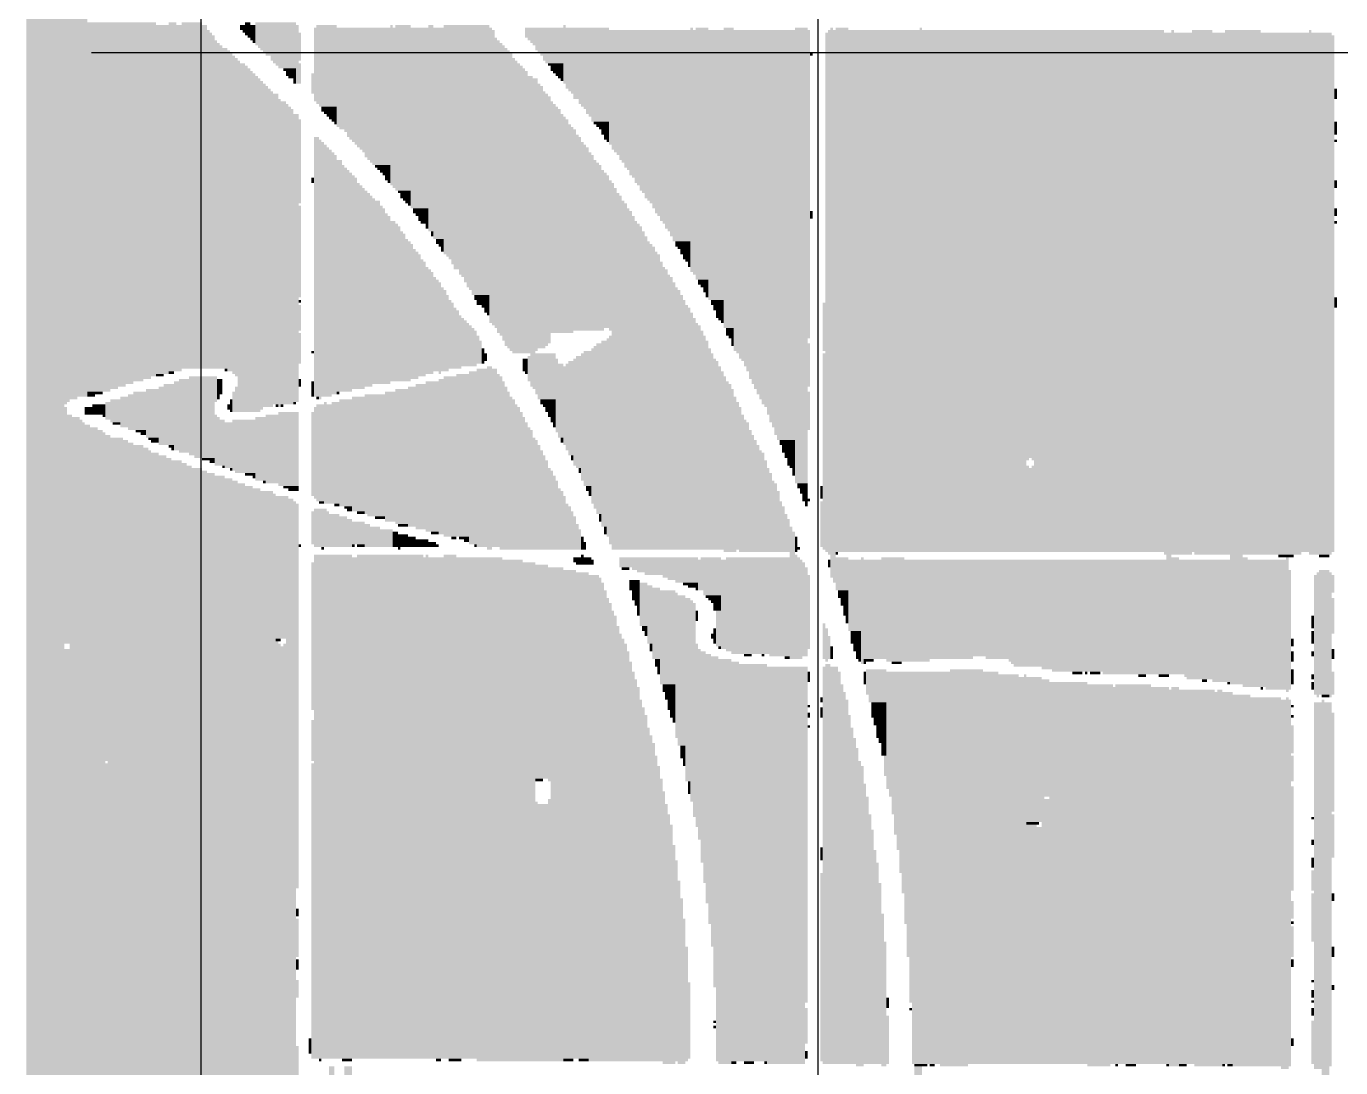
# Model space of a CAD drawing. Extents: x 0 to 19.7, y 0 to 11.
# Drawn here: x 0 to 3.75, y 5.304 to 8.274 of the extents above; entities that cross this region are included whole.
import ezdxf

# ---------------------------------------------------------------- set-up
doc = ezdxf.new("R2010")
doc.units = 0
doc.layers.get('0').update_dxf_attribs({"linetype": 'CONTINUOUS'})
doc.layers.add('1', color=1, linetype='CONTINUOUS')

# ---------------------------------------------------------------- blocks, each defined once
blk = doc.blocks.new('*U0')
at = {"color": 7}
for points in [[(0, 1143), (24, 1143), (0, 994), (24, 994)], [(24, 1141), (51, 1141), (24, 1002), (51, 1002)], [(51, 1140), (56, 1140), (51, 1003), (56, 1003)], [(56, 1141), (59, 1141), (56, 1004), (59, 1004)], [(59, 1140), (61, 1140), (59, 1004), (61, 1004)], [(61, 1141), (69, 1141), (61, 1005), (69, 1005)], [(69, 1140), (71, 1140), (69, 1005), (71, 1005)], [(71, 1138), (72, 1138), (71, 1005), (72, 1005)], [(72, 1137), (73, 1137), (72, 1005), (73, 1005)], [(84, 1140), (86, 1140), (84, 1138), (86, 1138)], [(85, 1138), (86, 1138), (85, 1137), (86, 1137)], [(86, 1141), (88, 1141), (86, 1136), (88, 1136)], [(88, 1140), (90, 1140), (88, 1134), (90, 1134)], [(90, 1141), (106, 1141), (90, 1132), (106, 1132)], [(106, 1140), (107, 1140), (106, 1117), (107, 1117)], [(107, 1137), (108, 1137), (107, 1126), (108, 1126)], [(113, 1139), (114, 1139), (113, 1110), (114, 1110)], [(114, 1140), (122, 1140), (114, 1109), (122, 1109)], [(122, 1139), (143, 1139), (122, 1100), (143, 1100)], [(143, 1140), (144, 1140), (143, 1077), (144, 1077)], [(144, 1139), (145, 1139), (144, 1076), (145, 1076)], [(145, 1140), (151, 1140), (145, 1075), (151, 1075)], [(151, 1139), (158, 1139), (151, 1068), (158, 1068)], [(158, 1140), (160, 1140), (158, 1059), (160, 1059)], [(160, 1139), (164, 1139), (160, 1056), (164, 1056)], [(164, 1140), (182, 1140), (164, 1050), (182, 1050)], [(182, 1139), (183, 1139), (182, 1023), (183, 1023)], [(183, 1138), (184, 1138), (183, 1022), (184, 1022)], [(196, 1139), (211, 1139), (196, 1135), (211, 1135)], [(211, 1140), (212, 1140), (211, 1117), (212, 1117)], [(212, 1139), (229, 1139), (212, 1115), (229, 1115)], [(229, 1138), (261, 1138), (229, 1093), (261, 1093)], [(261, 1139), (262, 1139), (261, 1043), (262, 1043)], [(262, 1138), (263, 1138), (262, 1042), (263, 1042)], [(263, 1139), (268, 1139), (263, 1040), (268, 1040)], [(268, 1138), (274, 1138), (268, 1032), (274, 1032)], [(274, 1139), (278, 1139), (274, 1021), (278, 1021)], [(278, 1138), (302, 1138), (278, 1012), (302, 1012)], [(302, 1139), (307, 1139), (302, 960), (307, 960)], [(307, 1138), (308, 1138), (307, 1017), (308, 1017)], [(314, 1137), (315, 1137), (314, 933), (315, 933)], [(315, 1138), (316, 1138), (315, 932), (316, 932)], [(316, 1139), (317, 1139), (316, 923), (317, 923)], [(317, 1138), (318, 1138), (317, 921), (318, 921)], [(318, 1139), (323, 1139), (318, 933), (323, 933)], [(323, 1138), (351, 1138), (323, 933), (351, 933)], [(351, 1139), (352, 1139), (351, 933), (352, 933)], [(352, 1138), (447, 1138), (352, 970), (447, 970)], [(447, 1137), (450, 1137), (447, 932), (450, 932)], [(450, 1138), (451, 1138), (450, 932), (451, 932)], [(451, 1137), (458, 1137), (451, 932), (458, 932)], [(458, 1138), (466, 1138), (458, 933), (466, 933)], [(466, 1137), (471, 1137), (466, 932), (471, 932)], [(471, 1138), (485, 1138), (471, 932), (485, 932)], [(485, 1137), (504, 1137), (485, 933), (504, 933)], [(504, 1138), (505, 1138), (504, 932), (505, 932)], [(505, 1137), (513, 1137), (505, 932), (513, 932)], [(73, 1136), (74, 1136), (73, 1005), (74, 1005)], [(74, 1134), (75, 1134), (74, 1005), (75, 1005)], [(75, 1133), (76, 1133), (75, 1005), (76, 1005)], [(76, 1132), (77, 1132), (76, 1005), (77, 1005)], [(87, 1136), (88, 1136), (87, 1135), (88, 1135)], [(89, 1134), (90, 1134), (89, 1133), (90, 1133)], [(91, 1132), (106, 1132), (91, 1131), (106, 1131)], [(184, 1135), (185, 1135), (184, 1021), (185, 1021)], [(185, 1134), (186, 1134), (185, 1019), (186, 1019)], [(186, 1133), (187, 1133), (186, 1018), (187, 1018)], [(187, 1132), (188, 1132), (187, 1016), (188, 1016)], [(197, 1135), (211, 1135), (197, 1134), (211, 1134)], [(198, 1134), (211, 1134), (198, 1133), (211, 1133)], [(199, 1133), (211, 1133), (199, 1132), (211, 1132)], [(200, 1132), (211, 1132), (200, 1130), (211, 1130)], [(513, 1136), (514, 1136), (513, 933), (514, 933)], [(77, 1131), (79, 1131), (77, 1005), (79, 1005)], [(79, 1130), (80, 1130), (79, 1004), (80, 1004)], [(80, 1129), (81, 1129), (80, 1004), (81, 1004)], [(81, 1128), (82, 1128), (81, 1003), (82, 1003)], [(82, 1127), (83, 1127), (82, 1002), (83, 1002)], [(83, 1126), (84, 1126), (83, 988), (84, 988)], [(92, 1131), (106, 1131), (92, 1130), (106, 1130)], [(93, 1130), (106, 1130), (93, 1129), (106, 1129)], [(94, 1129), (106, 1129), (94, 1128), (106, 1128)], [(96, 1128), (106, 1128), (96, 1126), (106, 1126)], [(97, 1126), (106, 1126), (97, 1125), (106, 1125)], [(188, 1131), (189, 1131), (188, 1014), (189, 1014)], [(189, 1130), (190, 1130), (189, 1013), (190, 1013)], [(190, 1129), (191, 1129), (190, 1012), (191, 1012)], [(191, 1127), (192, 1127), (191, 1011), (192, 1011)], [(192, 1126), (193, 1126), (192, 1011), (193, 1011)], [(201, 1130), (211, 1130), (201, 1129), (211, 1129)], [(202, 1129), (211, 1129), (202, 1128), (211, 1128)], [(203, 1128), (211, 1128), (203, 1126), (211, 1126)], [(204, 1126), (211, 1126), (204, 1125), (211, 1125)], [(308, 1129), (309, 1129), (308, 1128), (309, 1128)], [(84, 1125), (86, 1125), (84, 988), (86, 988)], [(86, 1124), (87, 1124), (86, 988), (87, 988)], [(87, 1123), (88, 1123), (87, 988), (88, 988)], [(88, 1122), (89, 1122), (88, 988), (89, 988)], [(89, 1121), (90, 1121), (89, 988), (90, 988)], [(98, 1125), (106, 1125), (98, 1124), (106, 1124)], [(99, 1124), (106, 1124), (99, 1123), (106, 1123)], [(101, 1123), (106, 1123), (101, 1122), (106, 1122)], [(102, 1122), (106, 1122), (102, 1120), (106, 1120)], [(107, 1125), (108, 1125), (107, 1117), (108, 1117)], [(112, 1121), (113, 1121), (112, 1113), (113, 1113)], [(193, 1125), (194, 1125), (193, 1011), (194, 1011)], [(194, 1124), (195, 1124), (194, 1011), (195, 1011)], [(195, 1123), (196, 1123), (195, 1011), (196, 1011)], [(196, 1122), (197, 1122), (196, 1011), (197, 1011)], [(205, 1125), (211, 1125), (205, 1124), (211, 1124)], [(206, 1124), (211, 1124), (206, 1122), (211, 1122)], [(207, 1122), (211, 1122), (207, 1121), (211, 1121)], [(208, 1121), (211, 1121), (208, 1120), (211, 1120)], [(90, 1120), (91, 1120), (90, 988), (91, 988)], [(91, 1119), (92, 1119), (91, 988), (92, 988)], [(92, 1118), (93, 1118), (92, 989), (93, 989)], [(93, 1117), (94, 1117), (93, 990), (94, 990)], [(94, 1116), (95, 1116), (94, 990), (95, 990)], [(103, 1120), (106, 1120), (103, 1119), (106, 1119)], [(105, 1119), (106, 1119), (105, 1117), (106, 1117)], [(197, 1120), (199, 1120), (197, 1011), (199, 1011)], [(199, 1119), (201, 1119), (199, 1012), (201, 1012)], [(201, 1117), (202, 1117), (201, 1013), (202, 1013)], [(202, 1116), (203, 1116), (202, 1013), (203, 1013)], [(209, 1120), (211, 1120), (209, 1119), (211, 1119)], [(210, 1119), (211, 1119), (210, 1118), (211, 1118)], [(95, 1115), (96, 1115), (95, 990), (96, 990)], [(96, 1114), (97, 1114), (96, 990), (97, 990)], [(97, 1113), (99, 1113), (97, 991), (99, 991)], [(99, 1111), (100, 1111), (99, 990), (100, 990)], [(203, 1114), (204, 1114), (203, 1013), (204, 1013)], [(204, 1113), (205, 1113), (204, 1014), (205, 1014)], [(205, 1112), (206, 1112), (205, 1015), (206, 1015)], [(213, 1115), (229, 1115), (213, 1114), (229, 1114)], [(214, 1114), (229, 1114), (214, 1113), (229, 1113)], [(215, 1113), (229, 1113), (215, 1111), (229, 1111)], [(217, 1111), (229, 1111), (217, 1109), (229, 1109)], [(514, 1115), (515, 1115), (514, 1111), (515, 1111)], [(100, 1110), (102, 1110), (100, 991), (102, 991)], [(102, 1109), (103, 1109), (102, 991), (103, 991)], [(103, 1108), (104, 1108), (103, 991), (104, 991)], [(104, 1107), (105, 1107), (104, 991), (105, 991)], [(115, 1109), (122, 1109), (115, 1108), (122, 1108)], [(116, 1108), (122, 1108), (116, 1106), (122, 1106)], [(117, 1106), (122, 1106), (117, 1105), (122, 1105)], [(206, 1110), (207, 1110), (206, 1019), (207, 1019)], [(207, 1109), (208, 1109), (207, 1019), (208, 1019)], [(208, 1108), (209, 1108), (208, 1019), (209, 1019)], [(209, 1107), (210, 1107), (209, 1019), (210, 1019)], [(218, 1109), (229, 1109), (218, 1108), (229, 1108)], [(219, 1108), (229, 1108), (219, 1107), (229, 1107)], [(220, 1107), (229, 1107), (220, 1105), (229, 1105)], [(105, 1105), (107, 1105), (105, 992), (107, 992)], [(107, 1103), (108, 1103), (107, 1070), (108, 1070)], [(118, 1105), (122, 1105), (118, 1104), (122, 1104)], [(119, 1104), (122, 1104), (119, 1103), (122, 1103)], [(120, 1103), (122, 1103), (120, 1102), (122, 1102)], [(121, 1102), (122, 1102), (121, 1101), (122, 1101)], [(210, 1105), (211, 1105), (210, 1019), (211, 1019)], [(211, 1104), (212, 1104), (211, 1019), (212, 1019)], [(212, 1103), (213, 1103), (212, 1019), (213, 1019)], [(213, 1101), (214, 1101), (213, 1019), (214, 1019)], [(221, 1105), (229, 1105), (221, 1104), (229, 1104)], [(222, 1104), (229, 1104), (222, 1102), (229, 1102)], [(223, 1102), (229, 1102), (223, 1101), (229, 1101)], [(224, 1101), (229, 1101), (224, 1100), (229, 1100)], [(514, 1102), (515, 1102), (514, 1097), (515, 1097)], [(113, 1096), (115, 1096), (113, 994), (115, 994)], [(115, 1095), (116, 1095), (115, 993), (116, 993)], [(123, 1100), (143, 1100), (123, 1099), (143, 1099)], [(125, 1099), (143, 1099), (125, 1098), (143, 1098)], [(126, 1098), (143, 1098), (126, 1096), (143, 1096)], [(127, 1096), (143, 1096), (127, 1095), (143, 1095)], [(128, 1095), (143, 1095), (128, 1094), (143, 1094)], [(214, 1100), (215, 1100), (214, 1019), (215, 1019)], [(215, 1099), (216, 1099), (215, 1020), (216, 1020)], [(216, 1097), (217, 1097), (216, 1020), (217, 1020)], [(217, 1096), (218, 1096), (217, 1020), (218, 1020)], [(225, 1100), (229, 1100), (225, 1099), (229, 1099)], [(226, 1099), (229, 1099), (226, 1097), (229, 1097)], [(227, 1097), (229, 1097), (227, 1095), (229, 1095)], [(228, 1095), (229, 1095), (228, 1094), (229, 1094)], [(514, 1095), (515, 1095), (514, 1094), (515, 1094)], [(116, 1094), (117, 1094), (116, 994), (117, 994)], [(117, 1093), (118, 1093), (117, 994), (118, 994)], [(118, 1092), (119, 1092), (118, 994), (119, 994)], [(119, 1091), (120, 1091), (119, 994), (120, 994)], [(120, 1090), (121, 1090), (120, 995), (121, 995)], [(129, 1094), (143, 1094), (129, 1093), (143, 1093)], [(130, 1093), (143, 1093), (130, 1092), (143, 1092)], [(131, 1092), (143, 1092), (131, 1091), (143, 1091)], [(132, 1091), (143, 1091), (132, 1090), (143, 1090)], [(133, 1090), (143, 1090), (133, 1088), (143, 1088)], [(218, 1094), (219, 1094), (218, 1020), (219, 1020)], [(219, 1093), (220, 1093), (219, 1020), (220, 1020)], [(220, 1092), (221, 1092), (220, 1020), (221, 1020)], [(221, 1090), (222, 1090), (221, 1020), (222, 1020)], [(230, 1093), (261, 1093), (230, 1091), (261, 1091)], [(231, 1091), (261, 1091), (231, 1090), (261, 1090)], [(232, 1090), (261, 1090), (232, 1089), (261, 1089)], [(121, 1089), (122, 1089), (121, 995), (122, 995)], [(122, 1087), (124, 1087), (122, 996), (124, 996)], [(124, 1085), (125, 1085), (124, 996), (125, 996)], [(134, 1088), (143, 1088), (134, 1087), (143, 1087)], [(135, 1087), (143, 1087), (135, 1086), (143, 1086)], [(136, 1086), (143, 1086), (136, 1085), (143, 1085)], [(137, 1085), (143, 1085), (137, 1084), (143, 1084)], [(222, 1089), (223, 1089), (222, 1020), (223, 1020)], [(223, 1087), (224, 1087), (223, 1020), (224, 1020)], [(224, 1086), (225, 1086), (224, 1020), (225, 1020)], [(225, 1085), (226, 1085), (225, 1020), (226, 1020)], [(233, 1089), (261, 1089), (233, 1087), (261, 1087)], [(234, 1087), (261, 1087), (234, 1086), (261, 1086)], [(235, 1086), (261, 1086), (235, 1084), (261, 1084)], [(112, 1080), (113, 1080), (112, 1078), (113, 1078)], [(125, 1084), (126, 1084), (125, 996), (126, 996)], [(126, 1083), (127, 1083), (126, 996), (127, 996)], [(127, 1082), (128, 1082), (127, 996), (128, 996)], [(128, 1081), (129, 1081), (128, 997), (129, 997)], [(129, 1080), (130, 1080), (129, 997), (130, 997)], [(138, 1084), (143, 1084), (138, 1083), (143, 1083)], [(139, 1083), (143, 1083), (139, 1082), (143, 1082)], [(140, 1082), (143, 1082), (140, 1081), (143, 1081)], [(141, 1081), (143, 1081), (141, 1079), (143, 1079)], [(226, 1083), (227, 1083), (226, 1020), (227, 1020)], [(227, 1082), (228, 1082), (227, 1021), (228, 1021)], [(228, 1081), (229, 1081), (228, 1021), (229, 1021)], [(236, 1084), (261, 1084), (236, 1083), (261, 1083)], [(237, 1083), (261, 1083), (237, 1081), (261, 1081)], [(238, 1081), (261, 1081), (238, 1080), (261, 1080)], [(239, 1080), (261, 1080), (239, 1078), (261, 1078)], [(130, 1078), (131, 1078), (130, 997), (131, 997)], [(131, 1077), (132, 1077), (131, 997), (132, 997)], [(132, 1076), (133, 1076), (132, 997), (133, 997)], [(133, 1075), (134, 1075), (133, 998), (134, 998)], [(142, 1079), (143, 1079), (142, 1078), (143, 1078)], [(146, 1075), (151, 1075), (146, 1074), (151, 1074)], [(229, 1079), (230, 1079), (229, 1020), (230, 1020)], [(230, 1078), (231, 1078), (230, 934), (231, 934)], [(231, 1076), (232, 1076), (231, 934), (232, 934)], [(240, 1078), (261, 1078), (240, 1077), (261, 1077)], [(241, 1077), (261, 1077), (241, 1075), (261, 1075)], [(242, 1075), (261, 1075), (242, 1074), (261, 1074)], [(514, 1079), (515, 1079), (514, 1076), (515, 1076)], [(134, 1074), (135, 1074), (134, 998), (135, 998)], [(135, 1073), (136, 1073), (135, 998), (136, 998)], [(136, 1072), (137, 1072), (136, 999), (137, 999)], [(137, 1071), (139, 1071), (137, 999), (139, 999)], [(147, 1074), (151, 1074), (147, 1072), (151, 1072)], [(148, 1072), (151, 1072), (148, 1071), (151, 1071)], [(149, 1071), (151, 1071), (149, 1070), (151, 1070)], [(150, 1070), (151, 1070), (150, 1069), (151, 1069)], [(232, 1074), (233, 1074), (232, 934), (233, 934)], [(233, 1073), (234, 1073), (233, 934), (234, 934)], [(234, 1071), (235, 1071), (234, 934), (235, 934)], [(235, 1070), (236, 1070), (235, 934), (236, 934)], [(243, 1074), (261, 1074), (243, 1072), (261, 1072)], [(244, 1072), (261, 1072), (244, 1071), (261, 1071)], [(245, 1071), (261, 1071), (245, 1070), (261, 1070)], [(246, 1070), (261, 1070), (246, 1068), (261, 1068)], [(107, 1069), (108, 1069), (107, 1033), (108, 1033)], [(139, 1069), (140, 1069), (139, 999), (140, 999)], [(140, 1068), (141, 1068), (140, 999), (141, 999)], [(141, 1066), (142, 1066), (141, 999), (142, 999)], [(142, 1065), (143, 1065), (142, 999), (143, 999)], [(152, 1068), (158, 1068), (152, 1066), (158, 1066)], [(153, 1066), (158, 1066), (153, 1065), (158, 1065)], [(154, 1065), (158, 1065), (154, 1063), (158, 1063)], [(236, 1068), (237, 1068), (236, 934), (237, 934)], [(237, 1067), (238, 1067), (237, 934), (238, 934)], [(238, 1065), (239, 1065), (238, 934), (239, 934)], [(247, 1068), (261, 1068), (247, 1066), (261, 1066)], [(248, 1066), (261, 1066), (248, 1065), (261, 1065)], [(249, 1065), (261, 1065), (249, 1063), (261, 1063)], [(308, 1067), (309, 1067), (308, 1064), (309, 1064)], [(514, 1068), (515, 1068), (514, 1065), (515, 1065)], [(143, 1063), (145, 1063), (143, 1000), (145, 1000)], [(145, 1062), (146, 1062), (145, 1000), (146, 1000)], [(146, 1061), (147, 1061), (146, 1000), (147, 1000)], [(147, 1059), (148, 1059), (147, 1000), (148, 1000)], [(155, 1063), (158, 1063), (155, 1062), (158, 1062)], [(157, 1062), (158, 1062), (157, 1060), (158, 1060)], [(159, 1059), (160, 1059), (159, 1057), (160, 1057)], [(239, 1063), (240, 1063), (239, 934), (240, 934)], [(240, 1062), (241, 1062), (240, 934), (241, 934)], [(241, 1061), (242, 1061), (241, 934), (242, 934)], [(242, 1059), (243, 1059), (242, 934), (243, 934)], [(250, 1063), (261, 1063), (250, 1062), (261, 1062)], [(251, 1062), (261, 1062), (251, 1060), (261, 1060)], [(252, 1060), (261, 1060), (252, 1059), (261, 1059)], [(253, 1059), (261, 1059), (253, 1057), (261, 1057)], [(514, 1063), (515, 1063), (514, 1062), (515, 1062)], [(148, 1058), (149, 1058), (148, 1000), (149, 1000)], [(149, 1056), (150, 1056), (149, 1000), (150, 1000)], [(150, 1055), (151, 1055), (150, 1000), (151, 1000)], [(151, 1054), (152, 1054), (151, 1001), (152, 1001)], [(161, 1056), (164, 1056), (161, 1054), (164, 1054)], [(162, 1054), (164, 1054), (162, 1053), (164, 1053)], [(243, 1057), (244, 1057), (243, 934), (244, 934)], [(244, 1055), (245, 1055), (244, 934), (245, 934)], [(245, 1054), (246, 1054), (245, 934), (246, 934)], [(254, 1057), (261, 1057), (254, 1055), (261, 1055)], [(255, 1055), (261, 1055), (255, 1053), (261, 1053)], [(152, 1052), (153, 1052), (152, 1001), (153, 1001)], [(153, 1051), (154, 1051), (153, 1001), (154, 1001)], [(154, 1050), (155, 1050), (154, 1002), (155, 1002)], [(163, 1053), (164, 1053), (163, 1051), (164, 1051)], [(165, 1050), (182, 1050), (165, 1049), (182, 1049)], [(166, 1049), (182, 1049), (166, 1048), (182, 1048)], [(246, 1053), (247, 1053), (246, 934), (247, 934)], [(247, 1051), (248, 1051), (247, 934), (248, 934)], [(248, 1050), (249, 1050), (248, 934), (249, 934)], [(256, 1053), (261, 1053), (256, 1052), (261, 1052)], [(257, 1052), (261, 1052), (257, 1050), (261, 1050)], [(258, 1050), (261, 1050), (258, 1048), (261, 1048)], [(155, 1048), (156, 1048), (155, 1002), (156, 1002)], [(156, 1047), (157, 1047), (156, 1002), (157, 1002)], [(157, 1045), (158, 1045), (157, 1003), (158, 1003)], [(158, 1044), (159, 1044), (158, 1003), (159, 1003)], [(167, 1048), (182, 1048), (167, 1046), (182, 1046)], [(168, 1046), (182, 1046), (168, 1044), (182, 1044)], [(170, 1044), (182, 1044), (170, 1042), (182, 1042)], [(249, 1047), (250, 1047), (249, 934), (250, 934)], [(250, 1045), (251, 1045), (250, 934), (251, 934)], [(251, 1044), (252, 1044), (251, 934), (252, 934)], [(259, 1048), (261, 1048), (259, 1047), (261, 1047)], [(260, 1047), (261, 1047), (260, 1045), (261, 1045)], [(159, 1043), (160, 1043), (159, 1003), (160, 1003)], [(160, 1041), (161, 1041), (160, 1004), (161, 1004)], [(161, 1040), (162, 1040), (161, 1004), (162, 1004)], [(162, 1039), (163, 1039), (162, 1003), (163, 1003)], [(171, 1042), (182, 1042), (171, 1041), (182, 1041)], [(172, 1041), (182, 1041), (172, 1039), (182, 1039)], [(173, 1039), (182, 1039), (173, 1037), (182, 1037)], [(252, 1042), (253, 1042), (252, 934), (253, 934)], [(253, 1041), (254, 1041), (253, 934), (254, 934)], [(254, 1039), (255, 1039), (254, 934), (255, 934)], [(264, 1040), (268, 1040), (264, 1038), (268, 1038)], [(163, 1037), (164, 1037), (163, 1004), (164, 1004)], [(164, 1036), (165, 1036), (164, 1004), (165, 1004)], [(165, 1034), (166, 1034), (165, 1004), (166, 1004)], [(174, 1037), (182, 1037), (174, 1036), (182, 1036)], [(175, 1036), (182, 1036), (175, 1034), (182, 1034)], [(176, 1034), (182, 1034), (176, 1032), (182, 1032)], [(255, 1037), (256, 1037), (255, 934), (256, 934)], [(256, 1036), (257, 1036), (256, 934), (257, 934)], [(257, 1034), (258, 1034), (257, 934), (258, 934)], [(265, 1038), (268, 1038), (265, 1037), (268, 1037)], [(266, 1037), (268, 1037), (266, 1035), (268, 1035)], [(267, 1035), (268, 1035), (267, 1033), (268, 1033)], [(514, 1033), (515, 1033), (514, 1029), (515, 1029)], [(107, 1032), (108, 1032), (107, 1031), (108, 1031)], [(107, 1030), (108, 1030), (107, 1020), (108, 1020)], [(166, 1032), (167, 1032), (166, 1005), (167, 1005)], [(167, 1031), (168, 1031), (167, 1005), (168, 1005)], [(168, 1029), (169, 1029), (168, 1005), (169, 1005)], [(169, 1028), (170, 1028), (169, 1005), (170, 1005)], [(177, 1032), (182, 1032), (177, 1030), (182, 1030)], [(179, 1030), (182, 1030), (179, 1029), (182, 1029)], [(180, 1029), (182, 1029), (180, 1027), (182, 1027)], [(258, 1032), (259, 1032), (258, 934), (259, 934)], [(259, 1030), (260, 1030), (259, 934), (260, 934)], [(260, 1029), (261, 1029), (260, 934), (261, 934)], [(269, 1032), (274, 1032), (269, 1030), (274, 1030)], [(270, 1030), (274, 1030), (270, 1028), (274, 1028)], [(271, 1028), (274, 1028), (271, 1025), (274, 1025)], [(313, 1031), (314, 1031), (313, 1012), (314, 1012)], [(170, 1026), (171, 1026), (170, 1005), (171, 1005)], [(171, 1025), (172, 1025), (171, 1006), (172, 1006)], [(172, 1024), (173, 1024), (172, 1006), (173, 1006)], [(173, 1023), (174, 1023), (173, 1006), (174, 1006)], [(181, 1027), (182, 1027), (181, 1026), (182, 1026)], [(261, 1027), (262, 1027), (261, 934), (262, 934)], [(262, 1025), (263, 1025), (262, 934), (263, 934)], [(263, 1023), (264, 1023), (263, 934), (264, 934)], [(272, 1025), (274, 1025), (272, 1024), (274, 1024)], [(273, 1024), (274, 1024), (273, 1023), (274, 1023)], [(107, 1019), (108, 1019), (107, 1007), (108, 1007)], [(174, 1022), (175, 1022), (174, 1006), (175, 1006)], [(175, 1021), (176, 1021), (175, 1006), (176, 1006)], [(176, 1020), (177, 1020), (176, 1006), (177, 1006)], [(177, 1018), (178, 1018), (177, 1007), (178, 1007)], [(229, 1018), (230, 1018), (229, 936), (230, 936)], [(264, 1022), (265, 1022), (264, 934), (265, 934)], [(265, 1020), (266, 1020), (265, 934), (266, 934)], [(266, 1018), (267, 1018), (266, 934), (267, 934)], [(275, 1021), (278, 1021), (275, 1018), (278, 1018)], [(276, 1018), (278, 1018), (276, 1017), (278, 1017)], [(178, 1016), (179, 1016), (178, 1007), (179, 1007)], [(179, 1013), (180, 1013), (179, 1007), (180, 1007)], [(222, 1013), (223, 1013), (222, 952), (223, 952)], [(223, 1014), (224, 1014), (223, 950), (224, 950)], [(224, 1015), (226, 1015), (224, 948), (226, 948)], [(226, 1016), (228, 1016), (226, 943), (228, 943)], [(228, 1017), (229, 1017), (228, 939), (229, 939)], [(267, 1016), (268, 1016), (267, 934), (268, 934)], [(268, 1013), (269, 1013), (268, 934), (269, 934)], [(277, 1017), (278, 1017), (277, 1014), (278, 1014)], [(307, 1015), (308, 1015), (307, 998), (308, 998)], [(112, 1012), (113, 1012), (112, 1011), (113, 1011)], [(180, 1011), (181, 1011), (180, 1008), (181, 1008)], [(195, 1009), (197, 1009), (195, 1004), (197, 1004)], [(197, 1010), (198, 1010), (197, 1000), (198, 1000)], [(198, 1011), (199, 1011), (198, 998), (199, 998)], [(199, 1012), (200, 1012), (199, 997), (200, 997)], [(200, 1011), (208, 1011), (200, 995), (208, 995)], [(208, 1009), (209, 1009), (208, 980), (209, 980)], [(213, 1008), (215, 1008), (213, 971), (215, 971)], [(215, 1009), (216, 1009), (215, 967), (216, 967)], [(216, 1010), (218, 1010), (216, 966), (218, 966)], [(218, 1011), (219, 1011), (218, 961), (219, 961)], [(219, 1012), (222, 1012), (219, 959), (222, 959)], [(269, 1011), (270, 1011), (269, 934), (270, 934)], [(270, 1009), (271, 1009), (270, 934), (271, 934)], [(271, 1008), (272, 1008), (271, 934), (272, 934)], [(279, 1012), (302, 1012), (279, 1011), (302, 1011)], [(280, 1011), (302, 1011), (280, 1009), (302, 1009)], [(281, 1009), (302, 1009), (281, 1008), (302, 1008)], [(282, 1008), (302, 1008), (282, 1006), (302, 1006)], [(313, 1011), (314, 1011), (313, 934), (314, 934)], [(51, 1003), (54, 1003), (51, 1002), (54, 1002)], [(56, 1004), (58, 1004), (56, 1003), (58, 1003)], [(78, 1005), (79, 1005), (78, 1004), (79, 1004)], [(169, 1003), (174, 1003), (169, 939), (174, 939)], [(174, 1004), (177, 1004), (174, 936), (177, 936)], [(177, 1005), (181, 1005), (177, 935), (181, 935)], [(181, 1006), (183, 1006), (181, 934), (183, 934)], [(183, 1005), (185, 1005), (183, 935), (185, 935)], [(185, 1003), (186, 1003), (185, 935), (186, 935)], [(196, 1004), (197, 1004), (196, 1003), (197, 1003)], [(209, 1007), (211, 1007), (209, 978), (211, 978)], [(211, 1006), (212, 1006), (211, 975), (212, 975)], [(212, 1007), (213, 1007), (212, 973), (213, 973)], [(272, 1006), (273, 1006), (272, 934), (273, 934)], [(273, 1004), (274, 1004), (273, 934), (274, 934)], [(283, 1006), (302, 1006), (283, 1004), (302, 1004)], [(284, 1004), (302, 1004), (284, 1001), (302, 1001)], [(24, 1002), (49, 1002), (24, 1001), (49, 1001)], [(24, 1001), (46, 1001), (24, 1000), (46, 1000)], [(24, 1000), (42, 1000), (24, 999), (42, 999)], [(24, 999), (39, 999), (24, 998), (39, 998)], [(24, 998), (36, 998), (24, 997), (36, 997)], [(24, 997), (33, 997), (24, 996), (33, 996)], [(47, 997), (52, 997), (47, 978), (52, 978)], [(52, 998), (54, 998), (52, 975), (54, 975)], [(54, 999), (58, 999), (54, 975), (58, 975)], [(58, 1000), (60, 1000), (58, 973), (60, 973)], [(60, 1001), (64, 1001), (60, 972), (64, 972)], [(64, 1002), (75, 1002), (64, 992), (75, 992)], [(75, 1001), (77, 1001), (75, 995), (77, 995)], [(82, 998), (83, 998), (82, 988), (83, 988)], [(107, 1001), (108, 1001), (107, 998), (108, 998)], [(112, 1000), (113, 1000), (112, 994), (113, 994)], [(145, 997), (150, 997), (145, 944), (150, 944)], [(150, 998), (153, 998), (150, 943), (153, 943)], [(153, 999), (157, 999), (153, 942), (157, 942)], [(157, 1000), (162, 1000), (157, 941), (162, 941)], [(162, 1001), (164, 1001), (162, 940), (164, 940)], [(164, 1002), (169, 1002), (164, 939), (169, 939)], [(186, 1002), (187, 1002), (186, 934), (187, 934)], [(187, 1000), (188, 1000), (187, 934), (188, 934)], [(188, 998), (189, 998), (188, 934), (189, 934)], [(274, 1002), (275, 1002), (274, 933), (275, 933)], [(275, 1000), (276, 1000), (275, 933), (276, 933)], [(276, 999), (277, 999), (276, 933), (277, 933)], [(277, 997), (278, 997), (277, 933), (278, 933)], [(285, 1001), (302, 1001), (285, 999), (302, 999)], [(286, 999), (302, 999), (286, 997), (302, 997)], [(287, 997), (302, 997), (287, 995), (302, 995)], [(0, 994), (20, 994), (0, 993), (20, 993)], [(0, 993), (17, 993), (0, 992), (17, 992)], [(0, 992), (16, 992), (0, 991), (16, 991)], [(24, 996), (30, 996), (24, 995), (30, 995)], [(24, 995), (27, 995), (24, 994), (27, 994)], [(31, 992), (33, 992), (31, 985), (33, 985)], [(33, 993), (37, 993), (33, 984), (37, 984)], [(37, 994), (40, 994), (37, 982), (40, 982)], [(40, 995), (42, 995), (40, 981), (42, 981)], [(42, 996), (47, 996), (42, 981), (47, 981)], [(64, 992), (74, 992), (64, 971), (74, 971)], [(75, 995), (76, 995), (75, 993), (76, 993)], [(80, 993), (81, 993), (80, 988), (81, 988)], [(81, 996), (82, 996), (81, 988), (82, 988)], [(105, 992), (106, 992), (105, 991), (106, 991)], [(114, 994), (115, 994), (114, 993), (115, 993)], [(117, 992), (118, 992), (117, 952), (118, 952)], [(120, 992), (123, 992), (120, 952), (123, 952)], [(122, 996), (123, 996), (122, 995), (123, 995)], [(123, 993), (128, 993), (123, 951), (128, 951)], [(128, 994), (133, 994), (128, 949), (133, 949)], [(133, 995), (141, 995), (133, 948), (141, 948)], [(141, 996), (145, 996), (141, 945), (145, 945)], [(189, 996), (190, 996), (189, 934), (190, 934)], [(190, 994), (191, 994), (190, 934), (191, 934)], [(191, 993), (192, 993), (191, 934), (192, 934)], [(201, 995), (208, 995), (201, 993), (208, 993)], [(202, 993), (208, 993), (202, 991), (208, 991)], [(278, 994), (279, 994), (278, 933), (279, 933)], [(279, 992), (280, 992), (279, 934), (280, 934)], [(288, 995), (302, 995), (288, 993), (302, 993)], [(289, 993), (302, 993), (289, 991), (302, 991)], [(307, 996), (308, 996), (307, 981), (308, 981)], [(0, 991), (15, 991), (0, 451), (15, 451)], [(15, 990), (16, 990), (15, 897), (16, 897)], [(16, 987), (18, 987), (16, 897), (18, 897)], [(23, 990), (26, 990), (23, 987), (26, 987)], [(26, 991), (31, 991), (26, 987), (31, 987)], [(30, 987), (31, 987), (30, 986), (31, 986)], [(74, 987), (75, 987), (74, 967), (75, 967)], [(79, 991), (80, 991), (79, 989), (80, 989)], [(94, 987), (99, 987), (94, 960), (99, 960)], [(98, 991), (99, 991), (98, 990), (99, 990)], [(99, 988), (107, 988), (99, 959), (107, 959)], [(100, 991), (101, 991), (100, 990), (101, 990)], [(112, 988), (113, 988), (112, 955), (113, 955)], [(113, 990), (114, 990), (113, 954), (114, 954)], [(114, 991), (117, 991), (114, 953), (117, 953)], [(118, 991), (120, 991), (118, 952), (120, 952)], [(192, 991), (193, 991), (192, 934), (193, 934)], [(193, 990), (194, 990), (193, 934), (194, 934)], [(194, 988), (195, 988), (194, 934), (195, 934)], [(203, 991), (208, 991), (203, 990), (208, 990)], [(204, 990), (208, 990), (204, 988), (208, 988)], [(205, 988), (208, 988), (205, 986), (208, 986)], [(280, 990), (281, 990), (280, 933), (281, 933)], [(281, 987), (282, 987), (281, 933), (282, 933)], [(290, 991), (302, 991), (290, 990), (302, 990)], [(291, 990), (302, 990), (291, 987), (302, 987)], [(292, 987), (302, 987), (292, 984), (302, 984)], [(18, 986), (21, 986), (18, 453), (21, 453)], [(21, 985), (22, 985), (21, 453), (22, 453)], [(22, 984), (23, 984), (22, 453), (23, 453)], [(23, 983), (25, 983), (23, 454), (25, 454)], [(25, 982), (28, 982), (25, 456), (28, 456)], [(34, 984), (37, 984), (34, 983), (37, 983)], [(75, 986), (76, 986), (75, 967), (76, 967)], [(76, 985), (78, 985), (76, 967), (78, 967)], [(78, 984), (81, 984), (78, 966), (81, 966)], [(81, 985), (90, 985), (81, 965), (90, 965)], [(90, 986), (94, 986), (90, 961), (94, 961)], [(195, 986), (196, 986), (195, 934), (196, 934)], [(196, 984), (197, 984), (196, 934), (197, 934)], [(197, 982), (198, 982), (197, 934), (198, 934)], [(206, 986), (208, 986), (206, 984), (208, 984)], [(207, 984), (208, 984), (207, 982), (208, 982)], [(282, 985), (283, 985), (282, 933), (283, 933)], [(283, 984), (284, 984), (283, 933), (284, 933)], [(293, 984), (302, 984), (293, 982), (302, 982)], [(294, 982), (302, 982), (294, 979), (302, 979)], [(28, 981), (30, 981), (28, 457), (30, 457)], [(30, 980), (31, 980), (30, 457), (31, 457)], [(31, 979), (33, 979), (31, 851), (33, 851)], [(33, 978), (38, 978), (33, 460), (38, 460)], [(38, 977), (40, 977), (38, 461), (40, 461)], [(43, 981), (47, 981), (43, 980), (47, 980)], [(45, 980), (47, 980), (45, 979), (47, 979)], [(48, 978), (52, 978), (48, 977), (52, 977)], [(49, 977), (52, 977), (49, 976), (52, 976)], [(198, 981), (199, 981), (198, 934), (199, 934)], [(199, 978), (200, 978), (199, 934), (200, 934)], [(200, 977), (201, 977), (200, 934), (201, 934)], [(210, 978), (211, 978), (210, 976), (211, 976)], [(284, 981), (285, 981), (284, 933), (285, 933)], [(285, 979), (286, 979), (285, 933), (286, 933)], [(286, 977), (287, 977), (286, 933), (287, 933)], [(295, 979), (302, 979), (295, 977), (302, 977)], [(296, 977), (302, 977), (296, 975), (302, 975)], [(40, 976), (42, 976), (40, 462), (42, 462)], [(42, 975), (46, 975), (42, 463), (46, 463)], [(46, 974), (48, 974), (46, 464), (48, 464)], [(48, 973), (49, 973), (48, 464), (49, 464)], [(49, 972), (52, 972), (49, 465), (52, 465)], [(56, 975), (58, 975), (56, 974), (58, 974)], [(57, 974), (58, 974), (57, 973), (58, 973)], [(201, 975), (202, 975), (201, 934), (202, 934)], [(202, 973), (203, 973), (202, 934), (203, 934)], [(287, 975), (288, 975), (287, 933), (288, 933)], [(288, 973), (289, 973), (288, 933), (289, 933)], [(289, 972), (290, 972), (289, 933), (290, 933)], [(297, 975), (302, 975), (297, 972), (302, 972)], [(298, 972), (302, 972), (298, 970), (302, 970)], [(52, 971), (55, 971), (52, 466), (55, 466)], [(55, 970), (57, 970), (55, 466), (57, 466)], [(57, 969), (61, 969), (57, 465), (61, 465)], [(61, 968), (63, 968), (61, 465), (63, 465)], [(63, 967), (65, 967), (63, 464), (65, 464)], [(65, 966), (69, 966), (65, 455), (69, 455)], [(66, 971), (74, 971), (66, 970), (74, 970)], [(69, 970), (74, 970), (69, 969), (74, 969)], [(72, 969), (74, 969), (72, 968), (74, 968)], [(77, 967), (78, 967), (77, 966), (78, 966)], [(80, 966), (81, 966), (80, 965), (81, 965)], [(203, 971), (204, 971), (203, 934), (204, 934)], [(204, 969), (205, 969), (204, 934), (205, 934)], [(205, 966), (206, 966), (205, 934), (206, 934)], [(214, 971), (215, 971), (214, 969), (215, 969)], [(217, 966), (218, 966), (217, 964), (218, 964)], [(290, 969), (291, 969), (290, 933), (291, 933)], [(291, 966), (292, 966), (291, 933), (292, 933)], [(299, 970), (302, 970), (299, 967), (302, 967)], [(300, 967), (302, 967), (300, 966), (302, 966)], [(301, 966), (302, 966), (301, 963), (302, 963)], [(352, 970), (394, 970), (352, 969), (394, 969)], [(352, 969), (393, 969), (352, 933), (393, 933)], [(393, 967), (394, 967), (393, 933), (394, 933)], [(394, 966), (395, 966), (394, 933), (395, 933)], [(395, 970), (447, 970), (395, 969), (447, 969)], [(395, 967), (396, 967), (395, 933), (396, 933)], [(396, 969), (447, 969), (396, 933), (447, 933)], [(69, 965), (71, 965), (69, 455), (71, 455)], [(71, 964), (74, 964), (71, 456), (74, 456)], [(74, 963), (78, 963), (74, 457), (78, 457)], [(78, 962), (81, 962), (78, 458), (81, 458)], [(81, 961), (83, 961), (81, 459), (83, 459)], [(82, 965), (90, 965), (82, 964), (90, 964)], [(86, 964), (90, 964), (86, 963), (90, 963)], [(89, 963), (90, 963), (89, 962), (90, 962)], [(93, 961), (94, 961), (93, 960), (94, 960)], [(206, 965), (207, 965), (206, 934), (207, 934)], [(207, 963), (208, 963), (207, 934), (208, 934)], [(208, 961), (209, 961), (208, 934), (209, 934)], [(292, 964), (293, 964), (292, 933), (293, 933)], [(293, 961), (294, 961), (293, 933), (294, 933)], [(83, 960), (86, 960), (83, 461), (86, 461)], [(86, 959), (89, 959), (86, 462), (89, 462)], [(89, 958), (92, 958), (89, 463), (92, 463)], [(92, 957), (97, 957), (92, 465), (97, 465)], [(97, 956), (98, 956), (97, 466), (98, 466)], [(101, 959), (107, 959), (101, 958), (107, 958)], [(103, 958), (107, 958), (103, 957), (107, 957)], [(209, 958), (210, 958), (209, 934), (210, 934)], [(210, 957), (211, 957), (210, 934), (211, 934)], [(220, 959), (222, 959), (220, 957), (222, 957)], [(221, 957), (222, 957), (221, 955), (222, 955)], [(294, 960), (295, 960), (294, 933), (295, 933)], [(295, 957), (296, 957), (295, 933), (296, 933)], [(303, 960), (307, 960), (303, 958), (307, 958)], [(304, 958), (307, 958), (304, 956), (307, 956)], [(305, 956), (307, 956), (305, 953), (307, 953)], [(312, 959), (313, 959), (312, 954), (313, 954)], [(98, 955), (103, 955), (98, 899), (103, 899)], [(103, 954), (105, 954), (103, 468), (105, 468)], [(105, 953), (106, 953), (105, 558), (106, 558)], [(106, 952), (107, 952), (106, 801), (107, 801)], [(115, 953), (117, 953), (115, 952), (117, 952)], [(121, 952), (123, 952), (121, 951), (123, 951)], [(125, 951), (128, 951), (125, 950), (128, 950)], [(211, 955), (212, 955), (211, 934), (212, 934)], [(212, 952), (213, 952), (212, 934), (213, 934)], [(213, 951), (214, 951), (213, 934), (214, 934)], [(296, 953), (297, 953), (296, 933), (297, 933)], [(297, 951), (298, 951), (297, 933), (298, 933)], [(306, 953), (307, 953), (306, 951), (307, 951)], [(307, 954), (308, 954), (307, 953), (308, 953)], [(312, 953), (313, 953), (312, 935), (313, 935)], [(112, 949), (113, 949), (112, 936), (113, 936)], [(113, 950), (118, 950), (113, 935), (118, 935)], [(118, 949), (119, 949), (118, 935), (119, 935)], [(119, 948), (123, 948), (119, 935), (123, 935)], [(123, 947), (126, 947), (123, 935), (126, 935)], [(126, 950), (128, 950), (126, 949), (128, 949)], [(126, 946), (128, 946), (126, 935), (128, 935)], [(130, 949), (133, 949), (130, 948), (133, 948)], [(134, 948), (141, 948), (134, 947), (141, 947)], [(137, 947), (141, 947), (137, 946), (141, 946)], [(214, 949), (215, 949), (214, 934), (215, 934)], [(215, 947), (216, 947), (215, 934), (216, 934)], [(225, 948), (226, 948), (225, 945), (226, 945)], [(298, 948), (299, 948), (298, 933), (299, 933)], [(299, 946), (300, 946), (299, 933), (300, 933)], [(128, 945), (133, 945), (128, 936), (133, 936)], [(133, 944), (135, 944), (133, 935), (135, 935)], [(135, 943), (139, 943), (135, 935), (139, 935)], [(139, 942), (144, 942), (139, 935), (144, 935)], [(144, 941), (146, 941), (144, 935), (146, 935)], [(146, 944), (150, 944), (146, 943), (150, 943)], [(159, 941), (162, 941), (159, 940), (162, 940)], [(216, 944), (217, 944), (216, 934), (217, 934)], [(217, 942), (218, 942), (217, 934), (218, 934)], [(227, 943), (228, 943), (227, 940), (228, 940)], [(300, 943), (301, 943), (300, 891), (301, 891)], [(301, 941), (302, 941), (301, 891), (302, 891)], [(107, 936), (108, 936), (107, 935), (108, 935)], [(116, 935), (117, 935), (116, 934), (117, 934)], [(128, 936), (129, 936), (128, 935), (129, 935)], [(130, 936), (133, 936), (130, 935), (133, 935)], [(146, 940), (150, 940), (146, 935), (150, 935)], [(146, 935), (147, 935), (146, 934), (147, 934)], [(150, 939), (153, 939), (150, 935), (153, 935)], [(153, 938), (158, 938), (153, 935), (158, 935)], [(158, 937), (161, 937), (158, 935), (161, 935)], [(161, 936), (162, 936), (161, 935), (162, 935)], [(167, 939), (169, 939), (167, 938), (169, 938)], [(170, 939), (174, 939), (170, 938), (174, 938)], [(172, 938), (174, 938), (172, 937), (174, 937)], [(176, 936), (177, 936), (176, 935), (177, 935)], [(218, 939), (219, 939), (218, 934), (219, 934)], [(219, 937), (220, 937), (219, 934), (220, 934)], [(302, 939), (303, 939), (302, 933), (303, 933)], [(303, 935), (304, 935), (303, 934), (304, 934)], [(113, 932), (128, 932), (113, 734), (128, 734)], [(128, 931), (130, 931), (128, 734), (130, 734)], [(130, 932), (156, 932), (130, 734), (156, 734)], [(156, 931), (157, 931), (156, 734), (157, 734)], [(157, 932), (158, 932), (157, 734), (158, 734)], [(158, 931), (164, 931), (158, 734), (164, 734)], [(164, 932), (169, 932), (164, 734), (169, 734)], [(169, 931), (187, 931), (169, 734), (187, 734)], [(187, 930), (195, 930), (187, 733), (195, 733)], [(215, 931), (218, 931), (215, 929), (218, 929)], [(218, 932), (219, 932), (218, 928), (219, 928)], [(219, 931), (222, 931), (219, 928), (222, 928)], [(222, 930), (223, 930), (222, 928), (223, 928)], [(233, 931), (264, 931), (233, 927), (264, 927)], [(264, 930), (265, 930), (264, 918), (265, 918)], [(265, 931), (273, 931), (265, 918), (273, 918)], [(273, 930), (275, 930), (273, 895), (275, 895)], [(275, 931), (300, 931), (275, 894), (300, 894)], [(302, 932), (303, 932), (302, 891), (303, 891)], [(303, 931), (304, 931), (303, 891), (304, 891)], [(304, 930), (305, 930), (304, 891), (305, 891)], [(315, 930), (316, 930), (315, 927), (316, 927)], [(318, 933), (319, 933), (318, 932), (319, 932)], [(318, 931), (323, 931), (318, 918), (323, 918)], [(323, 930), (328, 930), (323, 902), (328, 902)], [(328, 931), (329, 931), (328, 889), (329, 889)], [(329, 930), (336, 930), (329, 891), (336, 891)], [(336, 931), (345, 931), (336, 891), (345, 891)], [(345, 930), (448, 930), (345, 892), (448, 892)], [(448, 932), (450, 932), (448, 885), (450, 885)], [(450, 931), (453, 931), (450, 885), (453, 885)], [(453, 930), (473, 930), (453, 885), (473, 885)], [(459, 933), (466, 933), (459, 932), (466, 932)], [(473, 932), (478, 932), (473, 881), (478, 881)], [(478, 931), (480, 931), (478, 880), (480, 880)], [(480, 930), (495, 930), (480, 880), (495, 880)], [(485, 933), (501, 933), (485, 932), (501, 932)], [(492, 932), (498, 932), (492, 931), (498, 931)], [(495, 931), (496, 931), (495, 878), (496, 878)], [(508, 932), (512, 932), (508, 931), (512, 931)], [(112, 929), (113, 929), (112, 871), (113, 871)], [(195, 929), (200, 929), (195, 733), (200, 733)], [(200, 928), (205, 928), (200, 844), (205, 844)], [(205, 927), (211, 927), (205, 843), (211, 843)], [(211, 926), (216, 926), (211, 734), (216, 734)], [(216, 929), (218, 929), (216, 928), (218, 928)], [(216, 925), (221, 925), (216, 734), (221, 734)], [(234, 927), (237, 927), (234, 926), (237, 926)], [(238, 927), (264, 927), (238, 926), (264, 926)], [(240, 926), (264, 926), (240, 925), (264, 925)], [(243, 925), (264, 925), (243, 924), (264, 924)], [(305, 929), (306, 929), (305, 892), (306, 892)], [(306, 927), (307, 927), (306, 892), (307, 892)], [(496, 926), (497, 926), (496, 879), (497, 879)], [(507, 925), (508, 925), (507, 876), (508, 876)], [(508, 926), (512, 926), (508, 877), (512, 877)], [(512, 925), (513, 925), (512, 876), (513, 876)], [(221, 924), (225, 924), (221, 733), (225, 733)], [(225, 923), (226, 923), (225, 733), (226, 733)], [(226, 921), (227, 921), (226, 733), (227, 733)], [(237, 922), (241, 922), (237, 918), (241, 918)], [(241, 921), (244, 921), (241, 904), (244, 904)], [(244, 920), (246, 920), (244, 897), (246, 897)], [(250, 924), (264, 924), (250, 923), (264, 923)], [(252, 923), (264, 923), (252, 922), (264, 922)], [(255, 922), (264, 922), (255, 921), (264, 921)], [(258, 921), (264, 921), (258, 920), (264, 920)], [(260, 920), (264, 920), (260, 919), (264, 919)], [(307, 924), (308, 924), (307, 895), (308, 895)], [(506, 924), (507, 924), (506, 877), (507, 877)], [(513, 924), (514, 924), (513, 917), (514, 917)], [(227, 918), (228, 918), (227, 733), (228, 733)], [(228, 915), (229, 915), (228, 733), (229, 733)], [(238, 918), (241, 918), (238, 914), (241, 914)], [(246, 919), (249, 919), (246, 891), (249, 891)], [(249, 918), (255, 918), (249, 881), (255, 881)], [(255, 917), (256, 917), (255, 860), (256, 860)], [(256, 916), (259, 916), (256, 857), (259, 857)], [(259, 915), (261, 915), (259, 843), (261, 843)], [(263, 919), (264, 919), (263, 918), (264, 918)], [(266, 918), (273, 918), (266, 916), (273, 916)], [(267, 916), (273, 916), (267, 915), (273, 915)], [(268, 915), (273, 915), (268, 914), (273, 914)], [(319, 918), (323, 918), (319, 915), (323, 915)], [(320, 915), (323, 915), (320, 912), (323, 912)], [(513, 915), (514, 915), (513, 901), (514, 901)], [(229, 913), (230, 913), (229, 733), (230, 733)], [(230, 910), (231, 910), (230, 733), (231, 733)], [(239, 914), (241, 914), (239, 912), (241, 912)], [(240, 912), (241, 912), (240, 908), (241, 908)], [(261, 914), (262, 914), (261, 835), (262, 835)], [(262, 913), (263, 913), (262, 829), (263, 829)], [(263, 910), (264, 910), (263, 906), (264, 906)], [(269, 914), (273, 914), (269, 913), (273, 913)], [(270, 913), (273, 913), (270, 910), (273, 910)], [(271, 910), (273, 910), (271, 896), (273, 896)], [(321, 912), (323, 912), (321, 908), (323, 908)], [(231, 908), (232, 908), (231, 733), (232, 733)], [(232, 904), (233, 904), (232, 733), (233, 733)], [(242, 904), (244, 904), (242, 902), (244, 902)], [(313, 905), (314, 905), (313, 891), (314, 891)], [(322, 908), (323, 908), (322, 905), (323, 905)], [(505, 908), (506, 908), (505, 903), (506, 903)], [(98, 899), (100, 899), (98, 898), (100, 898)], [(102, 899), (103, 899), (102, 467), (103, 467)], [(233, 901), (234, 901), (233, 733), (234, 733)], [(234, 899), (235, 899), (234, 733), (235, 733)], [(243, 902), (244, 902), (243, 900), (244, 900)], [(269, 901), (270, 901), (269, 899), (270, 899)], [(270, 903), (271, 903), (270, 897), (271, 897)], [(314, 903), (315, 903), (314, 890), (315, 890)], [(315, 900), (316, 900), (315, 891), (316, 891)], [(324, 902), (328, 902), (324, 897), (328, 897)], [(497, 899), (498, 899), (497, 896), (498, 896)], [(505, 902), (506, 902), (505, 897), (506, 897)], [(15, 895), (17, 895), (15, 451), (17, 451)], [(17, 897), (18, 897), (17, 452), (18, 452)], [(98, 898), (99, 898), (98, 466), (99, 466)], [(99, 897), (100, 897), (99, 466), (100, 466)], [(100, 896), (101, 896), (100, 467), (101, 467)], [(101, 897), (102, 897), (101, 467), (102, 467)], [(235, 897), (236, 897), (235, 733), (236, 733)], [(236, 894), (237, 894), (236, 733), (237, 733)], [(245, 897), (246, 897), (245, 894), (246, 894)], [(263, 897), (264, 897), (263, 825), (264, 825)], [(264, 895), (265, 895), (264, 820), (265, 820)], [(265, 894), (267, 894), (265, 811), (267, 811)], [(272, 896), (273, 896), (272, 895), (273, 895)], [(277, 894), (300, 894), (277, 893), (300, 893)], [(316, 896), (317, 896), (316, 891), (317, 891)], [(325, 897), (328, 897), (325, 894), (328, 894)], [(326, 894), (328, 894), (326, 891), (328, 891)], [(497, 894), (498, 894), (497, 890), (498, 890)], [(505, 894), (506, 894), (505, 892), (506, 892)], [(513, 895), (514, 895), (513, 891), (514, 891)], [(237, 890), (238, 890), (237, 733), (238, 733)], [(247, 891), (249, 891), (247, 888), (249, 888)], [(267, 893), (269, 893), (267, 795), (269, 795)], [(269, 892), (272, 892), (269, 778), (272, 778)], [(272, 891), (277, 891), (272, 732), (277, 732)], [(277, 890), (280, 890), (277, 733), (280, 733)], [(280, 889), (291, 889), (280, 733), (291, 733)], [(282, 893), (285, 893), (282, 892), (285, 892)], [(289, 893), (290, 893), (289, 892), (290, 892)], [(292, 893), (300, 893), (292, 892), (300, 892)], [(298, 892), (300, 892), (298, 891), (300, 891)], [(314, 889), (316, 889), (314, 732), (316, 732)], [(327, 891), (328, 891), (327, 890), (328, 890)], [(329, 891), (333, 891), (329, 890), (333, 890)], [(329, 890), (330, 890), (329, 889), (330, 889)], [(338, 891), (355, 891), (338, 890), (355, 890)], [(340, 890), (344, 890), (340, 889), (344, 889)], [(345, 892), (372, 892), (345, 891), (372, 891)], [(377, 892), (448, 892), (377, 891), (448, 891)], [(386, 891), (448, 891), (386, 890), (448, 890)], [(387, 890), (448, 890), (387, 889), (448, 889)], [(388, 889), (448, 889), (388, 888), (448, 888)], [(238, 886), (239, 886), (238, 733), (239, 733)], [(248, 888), (249, 888), (248, 885), (249, 885)], [(291, 888), (307, 888), (291, 756), (307, 756)], [(307, 886), (308, 886), (307, 882), (308, 882)], [(313, 888), (314, 888), (313, 732), (314, 732)], [(316, 888), (319, 888), (316, 732), (319, 732)], [(319, 886), (320, 886), (319, 732), (320, 732)], [(329, 886), (330, 886), (329, 881), (330, 881)], [(330, 887), (338, 887), (330, 877), (338, 877)], [(338, 886), (363, 886), (338, 840), (363, 840)], [(363, 887), (376, 887), (363, 732), (376, 732)], [(376, 886), (382, 886), (376, 732), (382, 732)], [(382, 885), (390, 885), (382, 732), (390, 732)], [(390, 884), (392, 884), (390, 732), (392, 732)], [(392, 885), (393, 885), (392, 732), (393, 732)], [(393, 884), (399, 884), (393, 827), (399, 827)], [(399, 888), (448, 888), (399, 887), (448, 887)], [(403, 887), (448, 887), (403, 886), (448, 886)], [(411, 886), (415, 886), (411, 885), (415, 885)], [(416, 886), (417, 886), (416, 885), (417, 885)], [(418, 886), (422, 886), (418, 885), (422, 885)], [(423, 886), (448, 886), (423, 885), (448, 885)], [(437, 885), (440, 885), (437, 884), (440, 884)], [(445, 885), (449, 885), (445, 884), (449, 884)], [(455, 885), (473, 885), (455, 884), (473, 884)], [(456, 884), (473, 884), (456, 883), (473, 883)], [(497, 887), (498, 887), (497, 881), (498, 881)], [(505, 885), (506, 885), (505, 883), (506, 883)], [(513, 886), (514, 886), (513, 877), (514, 877)], [(239, 883), (240, 883), (239, 733), (240, 733)], [(240, 880), (241, 880), (240, 733), (241, 733)], [(250, 881), (255, 881), (250, 878), (255, 878)], [(320, 881), (321, 881), (320, 732), (321, 732)], [(399, 883), (402, 883), (399, 837), (402, 837)], [(402, 882), (417, 882), (402, 732), (417, 732)], [(417, 881), (427, 881), (417, 732), (427, 732)], [(427, 880), (428, 880), (427, 732), (428, 732)], [(428, 881), (442, 881), (428, 732), (442, 732)], [(442, 880), (449, 880), (442, 732), (449, 732)], [(449, 879), (450, 879), (449, 731), (450, 731)], [(450, 880), (453, 880), (450, 731), (453, 731)], [(453, 879), (467, 879), (453, 732), (467, 732)], [(462, 883), (464, 883), (462, 882), (464, 882)], [(466, 883), (473, 883), (466, 882), (473, 882)], [(468, 879), (470, 879), (468, 731), (470, 731)], [(472, 882), (473, 882), (472, 881), (473, 881)], [(485, 880), (486, 880), (485, 879), (486, 879)], [(487, 880), (495, 880), (487, 879), (495, 879)], [(505, 882), (506, 882), (505, 879), (506, 879)], [(241, 875), (242, 875), (241, 733), (242, 733)], [(251, 878), (255, 878), (251, 875), (255, 875)], [(252, 875), (255, 875), (252, 871), (255, 871)], [(307, 873), (308, 873), (307, 872), (308, 872)], [(312, 876), (313, 876), (312, 874), (313, 874)], [(321, 878), (322, 878), (321, 732), (322, 732)], [(322, 875), (323, 875), (322, 732), (323, 732)], [(331, 877), (338, 877), (331, 874), (338, 874)], [(332, 874), (338, 874), (332, 868), (338, 868)], [(467, 878), (468, 878), (467, 731), (468, 731)], [(470, 878), (474, 878), (470, 732), (474, 732)], [(474, 877), (481, 877), (474, 731), (481, 731)], [(481, 876), (493, 876), (481, 731), (493, 731)], [(493, 875), (495, 875), (493, 730), (495, 730)], [(495, 876), (496, 876), (495, 730), (496, 730)], [(496, 875), (497, 875), (496, 731), (497, 731)], [(497, 873), (498, 873), (497, 872), (498, 872)], [(506, 874), (509, 874), (506, 730), (509, 730)], [(509, 877), (512, 877), (509, 876), (512, 876)], [(509, 875), (510, 875), (509, 529), (510, 529)], [(510, 874), (513, 874), (510, 731), (513, 731)], [(242, 872), (243, 872), (242, 733), (243, 733)], [(243, 869), (244, 869), (243, 733), (244, 733)], [(253, 871), (255, 871), (253, 868), (255, 868)], [(254, 868), (255, 868), (254, 866), (255, 866)], [(307, 870), (308, 870), (307, 868), (308, 868)], [(312, 872), (313, 872), (312, 868), (313, 868)], [(323, 869), (324, 869), (323, 732), (324, 732)], [(333, 868), (338, 868), (333, 865), (338, 865)], [(497, 869), (498, 869), (497, 868), (498, 868)], [(513, 870), (514, 870), (513, 831), (514, 831)], [(112, 867), (113, 867), (112, 851), (113, 851)], [(244, 864), (245, 864), (244, 733), (245, 733)], [(307, 865), (308, 865), (307, 864), (308, 864)], [(324, 864), (325, 864), (324, 732), (325, 732)], [(334, 865), (338, 865), (334, 860), (338, 860)], [(497, 865), (498, 865), (497, 854), (498, 854)], [(245, 861), (246, 861), (245, 733), (246, 733)], [(246, 858), (247, 858), (246, 733), (247, 733)], [(325, 860), (326, 860), (325, 732), (326, 732)], [(335, 860), (338, 860), (335, 858), (338, 858)], [(336, 858), (338, 858), (336, 853), (338, 853)], [(247, 853), (248, 853), (247, 733), (248, 733)], [(257, 857), (259, 857), (257, 852), (259, 852)], [(326, 856), (327, 856), (326, 731), (327, 731)], [(337, 853), (338, 853), (337, 845), (338, 845)], [(497, 853), (498, 853), (497, 843), (498, 843)], [(31, 850), (32, 850), (31, 458), (32, 458)], [(32, 851), (33, 851), (32, 458), (33, 458)], [(112, 850), (113, 850), (112, 734), (113, 734)], [(248, 849), (249, 849), (248, 733), (249, 733)], [(258, 852), (259, 852), (258, 849), (259, 849)], [(327, 851), (328, 851), (327, 731), (328, 731)], [(328, 849), (329, 849), (328, 731), (329, 731)], [(200, 844), (203, 844), (200, 843), (203, 843)], [(206, 843), (211, 843), (206, 733), (211, 733)], [(249, 844), (250, 844), (249, 733), (250, 733)], [(260, 843), (261, 843), (260, 838), (261, 838)], [(329, 842), (330, 842), (329, 732), (330, 732)], [(250, 839), (251, 839), (250, 732), (251, 732)], [(330, 837), (331, 837), (330, 732), (331, 732)], [(339, 840), (363, 840), (339, 837), (363, 837)], [(340, 837), (363, 837), (340, 830), (363, 830)], [(399, 837), (400, 837), (399, 732), (400, 732)], [(497, 841), (498, 841), (497, 800), (498, 800)], [(200, 835), (201, 835), (200, 733), (201, 733)], [(201, 834), (205, 834), (201, 733), (205, 733)], [(205, 836), (206, 836), (205, 733), (206, 733)], [(251, 834), (252, 834), (251, 732), (252, 732)], [(400, 836), (402, 836), (400, 732), (402, 732)], [(252, 830), (253, 830), (252, 732), (253, 732)], [(331, 830), (332, 830), (331, 732), (332, 732)], [(341, 830), (363, 830), (341, 822), (363, 822)], [(393, 827), (398, 827), (393, 826), (398, 826)], [(505, 829), (506, 829), (505, 828), (506, 828)], [(513, 830), (514, 830), (513, 813), (514, 813)], [(253, 826), (254, 826), (253, 732), (254, 732)], [(332, 824), (333, 824), (332, 732), (333, 732)], [(342, 822), (363, 822), (342, 816), (363, 816)], [(393, 826), (397, 826), (393, 732), (397, 732)], [(397, 825), (399, 825), (397, 732), (399, 732)], [(254, 818), (255, 818), (254, 732), (255, 732)], [(312, 817), (313, 817), (312, 812), (313, 812)], [(505, 820), (506, 820), (505, 818), (506, 818)], [(255, 812), (256, 812), (255, 733), (256, 733)], [(266, 811), (267, 811), (266, 803), (267, 803)], [(333, 816), (334, 816), (333, 732), (334, 732)], [(334, 811), (335, 811), (334, 732), (335, 732)], [(343, 816), (363, 816), (343, 807), (363, 807)], [(505, 813), (506, 813), (505, 809), (506, 809)], [(312, 807), (313, 807), (312, 733), (313, 733)], [(344, 807), (363, 807), (344, 799), (363, 799)], [(505, 808), (506, 808), (505, 800), (506, 800)], [(256, 804), (257, 804), (256, 732), (257, 732)], [(335, 803), (336, 803), (335, 732), (336, 732)], [(257, 797), (258, 797), (257, 732), (258, 732)], [(345, 799), (363, 799), (345, 787), (363, 787)], [(497, 796), (498, 796), (497, 789), (498, 789)], [(505, 799), (506, 799), (505, 780), (506, 780)], [(513, 799), (514, 799), (513, 796), (514, 796)], [(106, 793), (107, 793), (106, 790), (107, 790)], [(268, 795), (269, 795), (268, 787), (269, 787)], [(336, 791), (337, 791), (336, 731), (337, 731)], [(106, 789), (107, 789), (106, 774), (107, 774)], [(258, 789), (259, 789), (258, 732), (259, 732)], [(346, 787), (363, 787), (346, 774), (363, 774)], [(497, 788), (498, 788), (497, 787), (498, 787)], [(497, 786), (498, 786), (497, 774), (498, 774)], [(337, 780), (338, 780), (337, 731), (338, 731)], [(259, 778), (260, 778), (259, 733), (260, 733)], [(270, 778), (272, 778), (270, 762), (272, 762)], [(513, 778), (514, 778), (513, 774), (514, 774)], [(106, 773), (107, 773), (106, 769), (107, 769)], [(347, 774), (363, 774), (347, 756), (363, 756)], [(497, 773), (498, 773), (497, 770), (498, 770)], [(106, 765), (107, 765), (106, 758), (107, 758)], [(505, 765), (506, 765), (505, 764), (506, 764)], [(260, 764), (261, 764), (260, 734), (261, 734)], [(271, 762), (272, 762), (271, 733), (272, 733)], [(505, 761), (506, 761), (505, 758), (506, 758)], [(513, 763), (514, 763), (513, 761), (514, 761)], [(291, 756), (306, 756), (291, 732), (306, 732)], [(338, 758), (339, 758), (338, 754), (339, 754)], [(348, 756), (363, 756), (348, 732), (363, 732)], [(505, 757), (506, 757), (505, 756), (506, 756)], [(270, 749), (271, 749), (270, 748), (271, 748)], [(306, 754), (307, 754), (306, 740), (307, 740)], [(338, 751), (339, 751), (338, 732), (339, 732)], [(347, 754), (348, 754), (347, 753), (348, 753)], [(505, 754), (506, 754), (505, 751), (506, 751)], [(505, 749), (506, 749), (505, 732), (506, 732)], [(270, 747), (271, 747), (270, 746), (271, 746)], [(106, 739), (107, 739), (106, 725), (107, 725)], [(111, 742), (112, 742), (111, 736), (112, 736)], [(497, 742), (498, 742), (497, 739), (498, 739)], [(115, 734), (116, 734), (115, 733), (116, 733)], [(124, 734), (128, 734), (124, 733), (128, 733)], [(161, 734), (163, 734), (161, 733), (163, 733)], [(166, 734), (171, 734), (166, 733), (171, 733)], [(177, 734), (187, 734), (177, 733), (187, 733)], [(211, 734), (215, 734), (211, 733), (215, 733)], [(217, 734), (221, 734), (217, 733), (221, 733)], [(306, 737), (307, 737), (306, 734), (307, 734)], [(119, 731), (121, 731), (119, 528), (121, 528)], [(125, 731), (128, 731), (125, 528), (128, 528)], [(277, 733), (279, 733), (277, 732), (279, 732)], [(282, 733), (286, 733), (282, 732), (286, 732)], [(290, 733), (291, 733), (290, 732), (291, 732)], [(349, 732), (354, 732), (349, 731), (354, 731)], [(349, 731), (352, 731), (349, 526), (352, 526)], [(355, 732), (357, 732), (355, 731), (357, 731)], [(359, 732), (370, 732), (359, 731), (370, 731)], [(417, 732), (426, 732), (417, 731), (426, 731)], [(428, 732), (429, 732), (428, 731), (429, 731)], [(432, 732), (436, 732), (432, 731), (436, 731)], [(448, 732), (449, 732), (448, 731), (449, 731)], [(453, 732), (456, 732), (453, 731), (456, 731)], [(459, 732), (467, 732), (459, 731), (467, 731)], [(470, 732), (471, 732), (470, 731), (471, 731)], [(472, 732), (474, 732), (472, 731), (474, 731)], [(510, 731), (512, 731), (510, 530), (512, 530)]]:
    blk.add_solid(points, dxfattribs=at)

msp = doc.modelspace()

# ---------------------------------------------------------------- linework, layer by layer
at = {"layer": '1'}
for p, q in [((2.2585, 10.9731), (2.2585, 0.1661)), ((0.4986, 1.241), (0.4986, 9.2534)), ((19.3877, 8.1981), (0.1858, 8.1981))]:
    msp.add_line(p, q, dxfattribs=at)

# ---------------------------------------------------------------- block references
at = {"xscale": 0.007261200278071202, "yscale": 0.007261200278071202, "zscale": 0.007261200278071202}
msp.add_blockref('*U0', (0, 0), dxfattribs=at)

doc.saveas('drawing.dxf')
